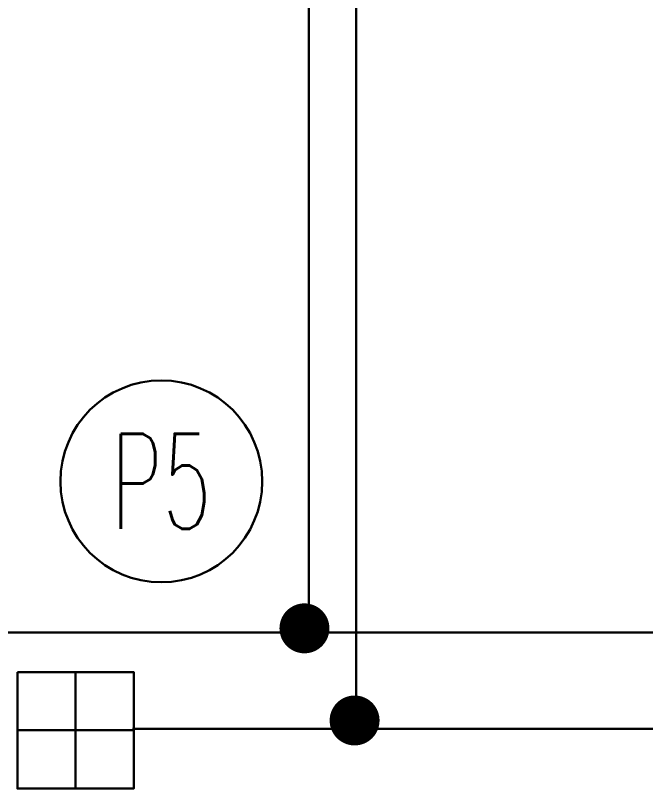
# Model space of a CAD drawing. Extents: x -1439 to 34962, y -872 to 8330.
# Drawn here: x 471.2 to 603.7, y 464.9 to 627.5 of the extents above; entities that cross this region are included whole.
import ezdxf
from ezdxf.enums import TextEntityAlignment as Align

# ---------------------------------------------------------------- set-up
doc = ezdxf.new("R2010")
doc.units = 0
for name, color, linetype, lineweight in [('E-DUVARA MONTE PRİZ KUTUSU', 7, 'Continuous', 30), ('E-KABLO', 7, 'Continuous', 30), ('E-LINYE', 7, 'Continuous', 30)]:
    doc.layers.add(name, color=color, linetype=linetype, lineweight=lineweight)
doc.styles.add('E-YAZI', font='txttw.shx')

# ---------------------------------------------------------------- blocks, each defined once
blk = doc.blocks.new('10_DUVARA MONTE PRİZ KUTUSU')
at = {"layer": 'E-DUVARA MONTE PRİZ KUTUSU', "color": 4}
for p, q in [((0, 24.48), (0, -24.48)), ((24.48, 0), (-24.48, 0))]:
    blk.add_line(p, q, dxfattribs=at)
blk.add_lwpolyline([(-24.48, -24.48), (24.48, -24.48), (24.48, 24.48), (-24.48, 24.48)], close=True, dxfattribs=at)

msp = doc.modelspace()

# ---------------------------------------------------------------- linework, layer by layer
at = {"layer": 'E-KABLO', "color": 5}
for p, q in [((542.88, 477.47), (542.88, 1195.94)), ((495.86, 477.47), (657.31, 477.47))]:
    msp.add_line(p, q, dxfattribs=at)
at = {"layer": 'E-KABLO', "color": 4, "ltscale": 40}
msp.add_line((2688.46, 497.75), (464.56, 497.75), dxfattribs=at)
at = {"layer": 'E-KABLO', "color": 4, "const_width": 5.25}
msp.add_lwpolyline([(529.36, 498.63, 1), (534.61, 498.63, 1)], format="xyb", close=True, dxfattribs=at)
at = {"layer": 'E-KABLO', "color": 5, "const_width": 5.25}
msp.add_lwpolyline([(539.91, 479.26, 1), (545.16, 479.26, 1)], format="xyb", close=True, dxfattribs=at)
at = {"layer": 'E-KABLO', "color": 1, "linetype": 'Continuous'}
msp.add_circle((501.89, 529.54), 21.22, dxfattribs=at)
at = {"layer": 'E-LINYE', "color": 4}
msp.add_line((532.88, 497.75), (532.88, 1113.24), dxfattribs=at)

# ---------------------------------------------------------------- block references
at = {"layer": 'E-DUVARA MONTE PRİZ KUTUSU', "color": 3, "xscale": -0.5, "yscale": 0.5, "zscale": 0.5, "rotation": 180}
msp.add_blockref('10_DUVARA MONTE PRİZ KUTUSU', (483.85, 477.19), dxfattribs=at)

# ---------------------------------------------------------------- texts
at = {"layer": 'E-KABLO', "color": 1, "linetype": 'Continuous', "style": 'E-YAZI', "width": 0.6}
msp.add_text('P5', height=20, dxfattribs=at).set_placement((501.89, 529.54), align=Align.MIDDLE_CENTER)

doc.saveas('drawing.dxf')
